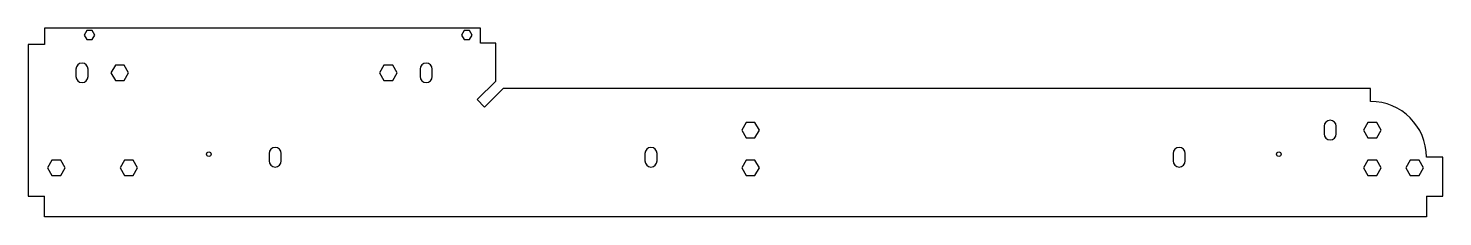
# Model space of a CAD drawing. Header units: millimetres. Extents: x 0 to 937, y 0 to 125.
import ezdxf

# ---------------------------------------------------------------- set-up
doc = ezdxf.new("R2010")
doc.units = ezdxf.units.MM

msp = doc.modelspace()

# ---------------------------------------------------------------- linework, layer by layer
at = {"color": 7, "linetype": 'Continuous', "lineweight": 25}
for p, q in [((10.8, 125.12), (10.8, 114.32)), ((299.69, 125.12), (10.8, 125.12)), ((38.84, 123.67), (37.08, 120.62)), ((42.36, 123.67), (38.84, 123.67)), ((44.12, 120.62), (42.36, 123.67)), ((288.84, 123.67), (287.08, 120.62)), ((292.36, 123.67), (288.84, 123.67)), ((294.12, 120.62), (292.36, 123.67)), ((299.69, 115.11), (299.69, 125.12)), ((0, 114.32), (0, 13.72)), ((10.8, 114.32), (0, 114.32)), ((37.08, 120.62), (38.84, 117.57)), ((38.84, 117.57), (42.36, 117.57)), ((42.36, 117.57), (44.12, 120.62)), ((287.08, 120.62), (288.84, 117.57)), ((288.84, 117.57), (292.36, 117.57)), ((292.36, 117.57), (294.12, 120.62)), ((309.7, 115.11), (299.69, 115.11)), ((309.7, 90.07), (309.7, 115.11)), ((31.6, 98.02), (31.6, 93.02)), ((39.6, 93.02), (39.6, 98.02)), ((57.68, 100.57), (54.77, 95.52)), ((54.77, 95.52), (57.68, 90.47)), ((63.52, 100.57), (57.68, 100.57)), ((66.43, 95.52), (63.52, 100.57)), ((63.52, 90.47), (66.43, 95.52)), ((235.68, 100.57), (232.77, 95.52)), ((232.77, 95.52), (235.68, 90.47)), ((241.52, 100.57), (235.68, 100.57)), ((244.43, 95.52), (241.52, 100.57)), ((241.52, 90.47), (244.43, 95.52)), ((259.6, 98.02), (259.6, 93.02)), ((267.6, 93.02), (267.6, 98.02)), ((57.68, 90.47), (63.52, 90.47)), ((235.68, 90.47), (241.52, 90.47)), ((309.7, 90.07), (297.36, 77.73)), ((302.31, 72.78), (314.65, 85.12)), ((889.4, 85.12), (314.65, 85.12)), ((889.4, 76.52), (889.4, 85.12)), ((297.36, 77.73), (302.31, 72.78)), ((475.68, 62.57), (472.77, 57.52)), ((472.77, 57.52), (475.68, 52.47)), ((481.52, 62.57), (475.68, 62.57)), ((484.43, 57.52), (481.52, 62.57)), ((481.52, 52.47), (484.43, 57.52)), ((858.6, 60.02), (858.6, 55.02)), ((866.6, 55.02), (866.6, 60.02)), ((887.68, 62.57), (884.77, 57.52)), ((884.77, 57.52), (887.68, 52.47)), ((893.52, 62.57), (887.68, 62.57)), ((896.43, 57.52), (893.52, 62.57)), ((893.52, 52.47), (896.43, 57.52)), ((475.68, 52.47), (481.52, 52.47)), ((887.68, 52.47), (893.52, 52.47)), ((15.68, 37.57), (12.77, 32.52)), ((21.52, 37.57), (15.68, 37.57)), ((24.43, 32.52), (21.52, 37.57)), ((63.68, 37.57), (60.77, 32.52)), ((69.52, 37.57), (63.68, 37.57)), ((72.43, 32.52), (69.52, 37.57)), ((159.6, 42.02), (159.6, 37.02)), ((167.6, 37.02), (167.6, 42.02)), ((408.6, 42.02), (408.6, 37.02)), ((416.6, 37.02), (416.6, 42.02)), ((475.68, 37.57), (472.77, 32.52)), ((481.52, 37.57), (475.68, 37.57)), ((484.43, 32.52), (481.52, 37.57)), ((758.6, 42.02), (758.6, 37.02)), ((766.6, 37.02), (766.6, 42.02)), ((887.68, 37.57), (884.77, 32.52)), ((893.52, 37.57), (887.68, 37.57)), ((896.43, 32.52), (893.52, 37.57)), ((915.68, 37.57), (912.77, 32.52)), ((921.52, 37.57), (915.68, 37.57)), ((924.43, 32.52), (921.52, 37.57)), ((937.2, 39.52), (926.4, 39.52)), ((937.2, 13.72), (937.2, 39.52)), ((12.77, 32.52), (15.68, 27.47)), ((21.52, 27.47), (24.43, 32.52)), ((60.77, 32.52), (63.68, 27.47)), ((69.52, 27.47), (72.43, 32.52)), ((472.77, 32.52), (475.68, 27.47)), ((481.52, 27.47), (484.43, 32.52)), ((884.77, 32.52), (887.68, 27.47)), ((893.52, 27.47), (896.43, 32.52)), ((912.77, 32.52), (915.68, 27.47)), ((921.52, 27.47), (924.43, 32.52)), ((15.68, 27.47), (21.52, 27.47)), ((63.68, 27.47), (69.52, 27.47)), ((475.68, 27.47), (481.52, 27.47)), ((887.68, 27.47), (893.52, 27.47)), ((915.68, 27.47), (921.52, 27.47)), ((0, 13.72), (10.8, 13.72)), ((10.8, 0), (10.8, 13.72)), ((926.4, 13.72), (937.2, 13.72)), ((926.4, 13.72), (926.4, 0)), ((926.4, 0), (10.8, 0))]:
    msp.add_line(p, q, dxfattribs=at)
for centre in [(119.6, 41.52), (828.6, 41.52)]:
    msp.add_circle(centre, 1.5, dxfattribs=at)
for centre, radius, start, end in [((35.6, 98.02), 4, 0, 180), ((263.6, 98.02), 4, 0, 180), ((35.6, 93.02), 4, 180, 0), ((263.6, 93.02), 4, 180, 0), ((889.4, 39.52), 37, 0, 90), ((862.6, 60.02), 4, 0, 180), ((862.6, 55.02), 4, 180, 0), ((163.6, 42.02), 4, 0, 180), ((412.6, 42.02), 4, 0, 180), ((762.6, 42.02), 4, 0, 180), ((163.6, 37.02), 4, 180, 0), ((412.6, 37.02), 4, 180, 0), ((762.6, 37.02), 4, 180, 0)]:
    msp.add_arc(centre, radius, start, end, dxfattribs=at)

doc.saveas('drawing.dxf')
